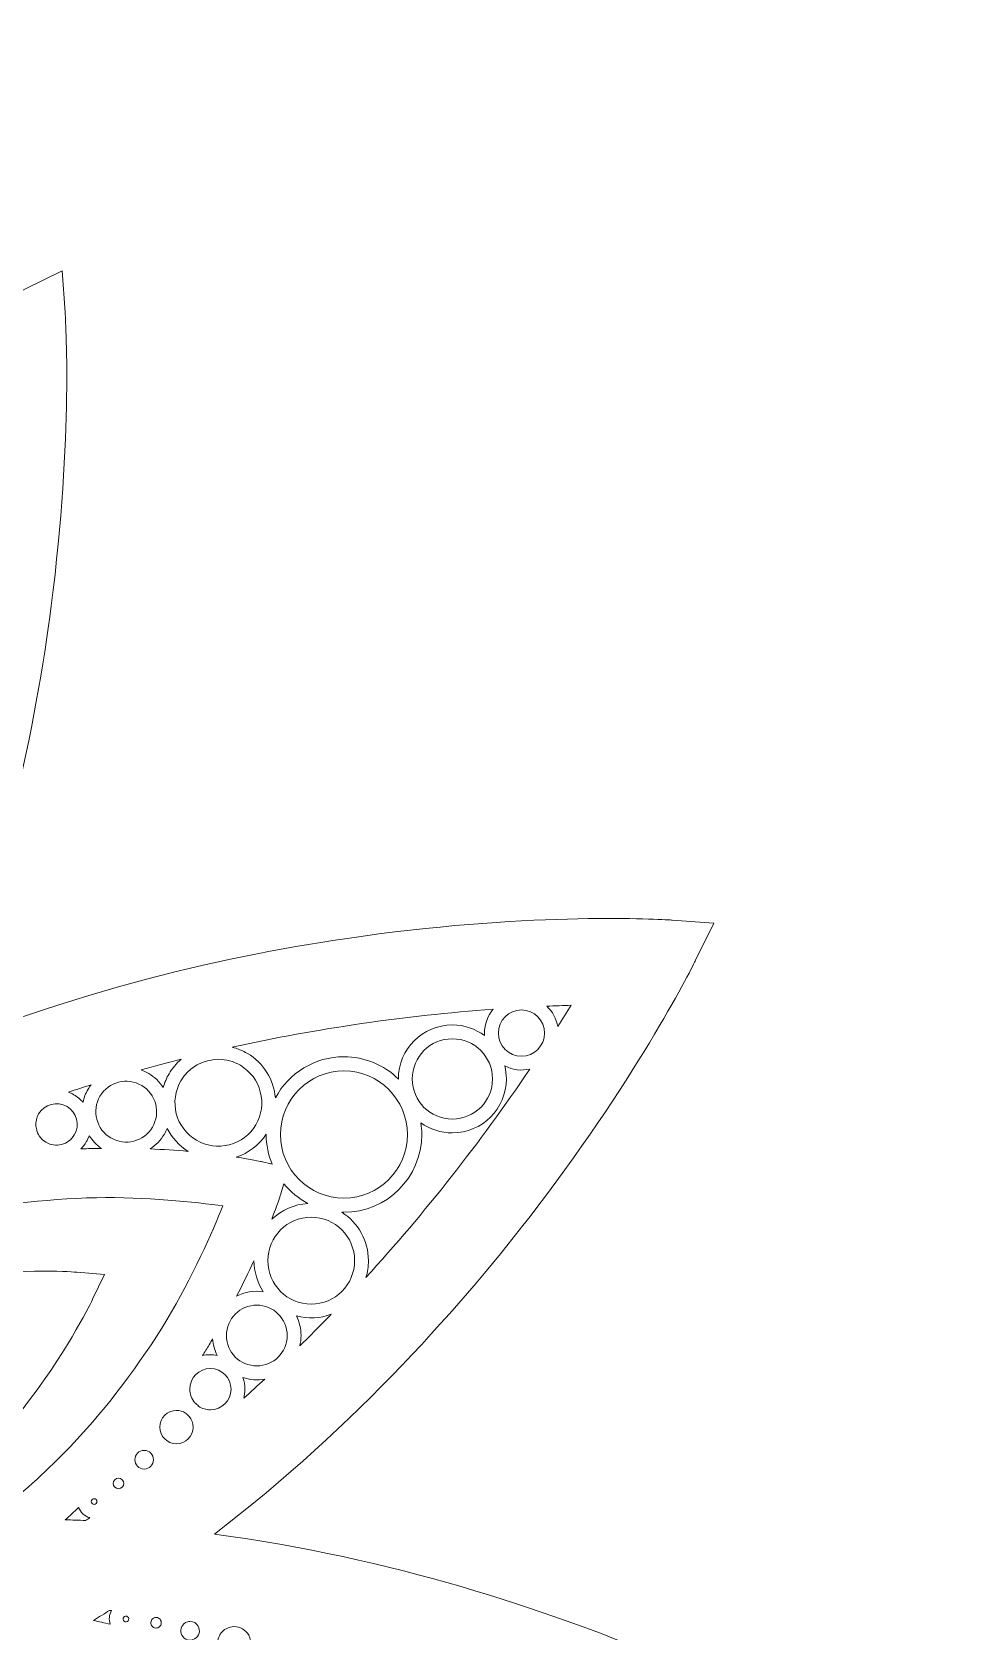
# Model space of a CAD drawing. Header units: millimetres. Extents: x -17 to 2094, y -143 to 314.
# Drawn here: x 567.9 to 667.4, y 96 to 269.1 of the extents above; entities that cross this region are included whole.
import ezdxf

# ---------------------------------------------------------------- set-up
doc = ezdxf.new("R2010")
doc.units = ezdxf.units.MM
doc.header["$MEASUREMENT"] = 0
doc.layers.add('Layer 3', color=7, linetype='Continuous')

msp = doc.modelspace()

# ---------------------------------------------------------------- linework, layer by layer
at = {"layer": 'Layer 3', "lineweight": 0}
for points, knots in [([(663.7, 73.81), (663.7, 73.81), (667.43, 76.32), (667.43, 76.32), (667.43, 76.32), (663.7, 78.84), (663.7, 78.84), (663.26, 79.13), (652.64, 86.25), (635.47, 93.41), (623.61, 98.36), (606.81, 104.02), (587.6, 106.56), (602.98, 118.37), (614.7, 131.67), (622.5, 141.9), (633.79, 156.69), (639.43, 168.16), (639.67, 168.64), (639.67, 168.64), (641.64, 172.67), (641.64, 172.67), (641.64, 172.67), (637.15, 172.99), (637.15, 172.99), (636.62, 173.03), (623.87, 173.88), (605.41, 171.49), (592.67, 169.85), (575.29, 166.35), (557.38, 158.94), (564.8, 176.86), (568.3, 194.25), (569.94, 207), (572.33, 225.46), (571.48, 238.21), (571.44, 238.74), (571.44, 238.74), (571.12, 243.22), (571.12, 243.22), (571.12, 243.22), (567.09, 241.25), (567.09, 241.25), (566.61, 241.02), (555.14, 235.38), (540.35, 224.09), (530.13, 216.29), (516.83, 204.58), (505.02, 189.2), (502.49, 208.43), (496.83, 225.24), (491.88, 237.1), (484.71, 254.28), (477.6, 264.89), (477.3, 265.34), (477.3, 265.34), (474.79, 269.06), (474.79, 269.06), (474.79, 269.06), (472.27, 265.34), (472.27, 265.34), (471.97, 264.89), (464.86, 254.28), (457.7, 237.1), (452.75, 225.24), (447.09, 208.45), (444.55, 189.23), (432.74, 204.62), (419.43, 216.34), (409.21, 224.14), (394.42, 235.43), (382.95, 241.07), (382.47, 241.3), (382.47, 241.3), (378.43, 243.27), (378.43, 243.27), (378.43, 243.27), (378.12, 238.79), (378.12, 238.79), (378.08, 238.25), (377.23, 225.51), (379.61, 207.05), (381.26, 194.3), (384.75, 176.93), (392.16, 159.02), (374.25, 166.44), (356.86, 169.93), (344.11, 171.58), (325.65, 173.96), (312.9, 173.11), (312.37, 173.07), (312.37, 173.07), (307.89, 172.76), (307.89, 172.76), (307.89, 172.76), (309.86, 168.72), (309.86, 168.72), (310.09, 168.24), (315.73, 156.77), (327.02, 141.98), (334.82, 131.76), (346.53, 118.46), (361.9, 106.66), (342.68, 104.12), (325.87, 98.46), (314.01, 93.51), (296.83, 86.34), (286.21, 79.23), (285.77, 78.93), (285.77, 78.93), (282.05, 76.42), (282.05, 76.42), (282.05, 76.42), (285.77, 73.91), (285.77, 73.91), (286.21, 73.61), (296.83, 66.5), (314.01, 59.33), (325.87, 54.38), (342.66, 48.72), (361.88, 46.18), (346.49, 34.38), (334.77, 21.07), (326.97, 10.85), (315.68, -3.95), (310.04, -15.41), (309.81, -15.89), (309.81, -15.89), (307.84, -19.93), (307.84, -19.93), (307.84, -19.93), (312.32, -20.25), (312.32, -20.25), (312.85, -20.28), (325.6, -21.13), (344.06, -18.75), (356.81, -17.11), (374.18, -13.61), (392.09, -6.2), (384.67, -24.12), (381.17, -41.5), (379.53, -54.26), (377.15, -72.71), (378, -85.46), (378.04, -86), (378.04, -86), (378.35, -90.48), (378.35, -90.48), (378.35, -90.48), (382.39, -88.51), (382.39, -88.51), (382.87, -88.28), (394.33, -82.64), (409.13, -71.35), (419.35, -63.55), (432.64, -51.83), (444.45, -36.46), (446.98, -55.69), (452.65, -72.49), (457.6, -84.36), (464.77, -101.54), (471.88, -112.15), (472.18, -112.59), (472.18, -112.59), (474.69, -116.32), (474.69, -116.32), (474.69, -116.32), (477.2, -112.59), (477.2, -112.59), (477.5, -112.15), (484.61, -101.54), (491.78, -84.36), (496.73, -72.5), (502.39, -55.7), (504.92, -36.49), (516.73, -51.87), (530.04, -63.59), (540.26, -71.4), (555.05, -82.69), (566.52, -88.32), (567, -88.56), (567, -88.56), (571.04, -90.53), (571.04, -90.53), (571.04, -90.53), (571.35, -86.05), (571.35, -86.05), (571.39, -85.51), (572.24, -72.76), (569.86, -54.31), (568.22, -41.56), (564.72, -24.18), (557.31, -6.27), (575.23, -13.69), (592.61, -17.19), (605.37, -18.84), (623.82, -21.22), (636.57, -20.37), (637.11, -20.33), (637.11, -20.33), (641.59, -20.02), (641.59, -20.02), (641.59, -20.02), (639.62, -15.98), (639.62, -15.98), (639.38, -15.5), (633.75, -4.03), (622.46, 10.76), (614.66, 20.98), (602.94, 34.28), (587.57, 46.08), (606.8, 48.62), (623.6, 54.28), (635.47, 59.23), (652.64, 66.4), (663.26, 73.51), (663.7, 73.81)], [0, 0, 0, 0, 1, 1, 1, 2, 2, 2, 3, 3, 3, 4, 4, 4, 5, 5, 5, 6, 6, 6, 7, 7, 7, 8, 8, 8, 9, 9, 9, 10, 10, 10, 11, 11, 11, 12, 12, 12, 13, 13, 13, 14, 14, 14, 15, 15, 15, 16, 16, 16, 17, 17, 17, 18, 18, 18, 19, 19, 19, 20, 20, 20, 21, 21, 21, 22, 22, 22, 23, 23, 23, 24, 24, 24, 25, 25, 25, 26, 26, 26, 27, 27, 27, 28, 28, 28, 29, 29, 29, 30, 30, 30, 31, 31, 31, 32, 32, 32, 33, 33, 33, 34, 34, 34, 35, 35, 35, 36, 36, 36, 37, 37, 37, 38, 38, 38, 39, 39, 39, 40, 40, 40, 41, 41, 41, 42, 42, 42, 43, 43, 43, 44, 44, 44, 45, 45, 45, 46, 46, 46, 47, 47, 47, 48, 48, 48, 49, 49, 49, 50, 50, 50, 51, 51, 51, 52, 52, 52, 53, 53, 53, 54, 54, 54, 55, 55, 55, 56, 56, 56, 57, 57, 57, 58, 58, 58, 59, 59, 59, 60, 60, 60, 61, 61, 61, 62, 62, 62, 63, 63, 63, 64, 64, 64, 65, 65, 65, 66, 66, 66, 67, 67, 67, 68, 68, 68, 69, 69, 69, 70, 70, 70, 71, 71, 71, 72, 72, 72, 72]), ([(617.77, 163.34), (617.17, 162.62), (616.83, 161.72), (616.83, 160.77), (616.83, 160.68), (616.84, 160.58), (616.84, 160.49), (615.84, 161.24), (614.62, 161.65), (613.35, 161.65), (610.13, 161.65), (607.51, 159.03), (607.51, 155.81), (607.51, 155.81), (607.51, 155.8), (607.51, 155.8), (605.94, 157.34), (603.83, 158.21), (601.62, 158.21), (598.49, 158.21), (595.65, 156.46), (594.2, 153.75), (594.03, 155.73), (592.92, 157.54), (591.17, 158.57), (590.66, 158.87), (590.1, 159.1), (589.52, 159.24), (598.72, 161.27), (608.21, 162.65), (617.77, 163.34)], [0, 0, 0, 0, 1, 1, 1, 2, 2, 2, 3, 3, 3, 4, 4, 4, 5, 5, 5, 6, 6, 6, 7, 7, 7, 8, 8, 8, 9, 9, 9, 10, 10, 10, 10]), ([(620.83, 163.27), (622.21, 163.27), (623.33, 162.15), (623.33, 160.77), (623.33, 159.39), (622.21, 158.27), (620.83, 158.27), (619.45, 158.27), (618.33, 159.39), (618.33, 160.77), (618.33, 162.15), (619.45, 163.27), (620.83, 163.27)], [0, 0, 0, 0, 1, 1, 1, 2, 2, 2, 3, 3, 3, 4, 4, 4, 4]), ([(626.2, 163.77), (625.73, 163.01), (625.25, 162.24), (624.77, 161.47), (624.61, 162.32), (624.2, 163.09), (623.57, 163.67), (624.46, 163.71), (625.34, 163.74), (626.2, 163.77)], [0, 0, 0, 0, 1, 1, 1, 2, 2, 2, 3, 3, 3, 3]), ([(609.01, 155.81), (609.01, 158.2), (610.96, 160.15), (613.35, 160.15), (615.75, 160.15), (617.7, 158.2), (617.7, 155.81), (617.7, 153.41), (615.75, 151.46), (613.35, 151.46), (610.96, 151.46), (609.01, 153.41), (609.01, 155.81)], [0, 0, 0, 0, 1, 1, 1, 2, 2, 2, 3, 3, 3, 4, 4, 4, 4]), ([(584, 157.93), (583.48, 157.49), (583.04, 156.96), (582.69, 156.37), (582.42, 155.91), (582.21, 155.41), (582.06, 154.89), (581.66, 155.5), (581.13, 156.02), (580.49, 156.39), (580.23, 156.55), (579.95, 156.68), (579.67, 156.78), (581.09, 157.18), (582.54, 157.56), (584, 157.93)], [0, 0, 0, 0, 1, 1, 1, 2, 2, 2, 3, 3, 3, 4, 4, 4, 5, 5, 5, 5]), ([(588.04, 157.93), (588.85, 157.93), (589.67, 157.72), (590.41, 157.28), (591.49, 156.64), (592.26, 155.62), (592.57, 154.41), (592.89, 153.19), (592.71, 151.93), (592.08, 150.85), (591.44, 149.77), (590.42, 149), (589.21, 148.69), (587.99, 148.37), (586.73, 148.55), (585.65, 149.18), (584.57, 149.82), (583.8, 150.84), (583.48, 152.05), (583.17, 153.27), (583.35, 154.53), (583.98, 155.61), (584.86, 157.1), (586.43, 157.93), (588.04, 157.93)], [0, 0, 0, 0, 1, 1, 1, 2, 2, 2, 3, 3, 3, 4, 4, 4, 5, 5, 5, 6, 6, 6, 7, 7, 7, 8, 8, 8, 8]), ([(575.22, 153.94), (576.14, 155.5), (578.17, 156.02), (579.73, 155.1), (580.49, 154.66), (581.03, 153.94), (581.25, 153.09), (581.47, 152.24), (581.34, 151.35), (580.9, 150.6), (579.98, 149.03), (577.95, 148.51), (576.39, 149.43), (575.63, 149.87), (575.1, 150.59), (574.87, 151.44), (574.65, 152.29), (574.78, 153.18), (575.22, 153.94)], [0, 0, 0, 0, 1, 1, 1, 2, 2, 2, 3, 3, 3, 4, 4, 4, 5, 5, 5, 6, 6, 6, 6]), ([(594.75, 149.79), (594.75, 153.58), (597.83, 156.67), (601.62, 156.67), (605.41, 156.67), (608.5, 153.58), (608.5, 149.79), (608.5, 146), (605.41, 142.92), (601.62, 142.92), (597.83, 142.92), (594.75, 146), (594.75, 149.79)], [0, 0, 0, 0, 1, 1, 1, 2, 2, 2, 3, 3, 3, 4, 4, 4, 4]), ([(604, 134.33), (604.18, 134.92), (604.27, 135.53), (604.27, 136.15), (604.27, 138.32), (603.16, 140.26), (601.4, 141.38), (601.48, 141.38), (601.55, 141.38), (601.62, 141.38), (606.27, 141.38), (610.04, 145.15), (610.04, 149.79), (610.04, 150.22), (610.01, 150.64), (609.94, 151.07), (610.93, 150.35), (612.12, 149.97), (613.35, 149.97), (616.57, 149.97), (619.2, 152.59), (619.2, 155.81), (619.2, 156.28), (619.14, 156.75), (619.03, 157.21), (619.86, 156.78), (620.84, 156.66), (621.75, 156.88), (616.35, 148.9), (610.38, 141.32), (604, 134.33)], [0, 0, 0, 0, 1, 1, 1, 2, 2, 2, 3, 3, 3, 4, 4, 4, 5, 5, 5, 6, 6, 6, 7, 7, 7, 8, 8, 8, 9, 9, 9, 10, 10, 10, 10]), ([(574.25, 155.17), (574.14, 155.02), (574.03, 154.86), (573.93, 154.7), (573.67, 154.25), (573.48, 153.77), (573.38, 153.27), (573.1, 153.6), (572.77, 153.88), (572.4, 154.1), (572.22, 154.21), (572.02, 154.31), (571.82, 154.38), (572.62, 154.65), (573.43, 154.91), (574.25, 155.17)], [0, 0, 0, 0, 1, 1, 1, 2, 2, 2, 3, 3, 3, 4, 4, 4, 5, 5, 5, 5]), ([(568.58, 152.02), (569.21, 153.08), (570.58, 153.44), (571.65, 152.81), (572.71, 152.19), (573.07, 150.81), (572.44, 149.75), (572.14, 149.23), (571.65, 148.87), (571.07, 148.72), (570.49, 148.57), (569.89, 148.65), (569.37, 148.95), (568.91, 149.23), (568.56, 149.66), (568.39, 150.18), (568.37, 150.36), (568.33, 150.54), (568.28, 150.71), (568.25, 151.17), (568.35, 151.62), (568.58, 152.02)], [0, 0, 0, 0, 1, 1, 1, 2, 2, 2, 3, 3, 3, 4, 4, 4, 5, 5, 5, 6, 6, 6, 7, 7, 7, 7]), ([(575.38, 148.3), (575.18, 148.3), (574.98, 148.29), (574.78, 148.29), (574.24, 148.28), (573.69, 148.26), (573.15, 148.24), (573.37, 148.46), (573.57, 148.71), (573.73, 148.99), (573.86, 149.2), (573.96, 149.43), (574.04, 149.67), (574.39, 149.13), (574.84, 148.66), (575.38, 148.3)], [0, 0, 0, 0, 1, 1, 1, 2, 2, 2, 3, 3, 3, 4, 4, 4, 5, 5, 5, 5]), ([(584.75, 147.97), (583.4, 148.09), (582.03, 148.18), (580.64, 148.24), (581.27, 148.64), (581.8, 149.19), (582.19, 149.84), (582.3, 150.04), (582.41, 150.24), (582.49, 150.46), (583, 149.44), (583.79, 148.58), (584.75, 147.97)], [0, 0, 0, 0, 1, 1, 1, 2, 2, 2, 3, 3, 3, 4, 4, 4, 4]), ([(593.84, 146.59), (593.84, 146.59), (592.67, 146.86), (592.67, 146.86), (592.67, 146.86), (592.67, 146.86), (592.67, 146.87), (592.54, 146.89), (591.59, 147.1), (589.97, 147.35), (591.29, 147.79), (592.43, 148.66), (593.21, 149.83), (593.21, 149.82), (593.21, 149.81), (593.21, 149.79), (593.21, 148.68), (593.42, 147.6), (593.84, 146.59)], [0, 0, 0, 0, 1, 1, 1, 2, 2, 2, 3, 3, 3, 4, 4, 4, 5, 5, 5, 6, 6, 6, 6]), ([(594.75, 143.28), (594.75, 143.28), (595.11, 144.47), (595.11, 144.47), (595.83, 143.59), (596.73, 142.86), (597.73, 142.33), (596.25, 142.25), (594.85, 141.63), (593.8, 140.62), (594.41, 142.19), (594.71, 143.15), (594.75, 143.28)], [0, 0, 0, 0, 1, 1, 1, 2, 2, 2, 3, 3, 3, 4, 4, 4, 4]), ([(558.25, 140.9), (563.53, 142.14), (569.11, 142.83), (574.84, 142.96), (580.05, 143.08), (585.64, 142.46), (588.53, 142.07), (587.42, 139.37), (585.18, 134.24), (582.46, 129.76), (579.48, 124.87), (576.09, 120.39), (572.38, 116.44), (567.77, 111.52), (562.64, 107.42), (557.15, 104.25), (553.23, 101.99), (549.22, 99.95), (545.23, 98.2), (544.96, 99.07), (544.67, 99.95), (544.37, 100.81), (545.25, 101.29), (546.1, 101.77), (546.92, 102.24), (556.49, 107.77), (563.45, 115.54), (567.6, 121.08), (572.07, 127.05), (574.33, 131.77), (574.42, 131.97), (574.42, 131.97), (575.7, 134.66), (575.7, 134.66), (575.7, 134.66), (572.73, 134.9), (572.73, 134.9), (572.51, 134.92), (567.33, 135.33), (559.89, 134.44), (553.01, 133.61), (542.81, 131.47), (533.23, 125.95), (532.41, 125.47), (531.57, 124.97), (530.7, 124.45), (530.11, 125.14), (529.49, 125.83), (528.87, 126.5), (532.39, 129.08), (536.16, 131.53), (540.08, 133.8), (545.58, 136.97), (551.69, 139.36), (558.25, 140.9)], [0, 0, 0, 0, 1, 1, 1, 2, 2, 2, 3, 3, 3, 4, 4, 4, 5, 5, 5, 6, 6, 6, 7, 7, 7, 8, 8, 8, 9, 9, 9, 10, 10, 10, 11, 11, 11, 12, 12, 12, 13, 13, 13, 14, 14, 14, 15, 15, 15, 16, 16, 16, 17, 17, 17, 18, 18, 18, 18]), ([(598.08, 131.45), (595.49, 131.45), (593.38, 133.56), (593.38, 136.15), (593.38, 138.74), (595.49, 140.85), (598.08, 140.85), (600.67, 140.85), (602.77, 138.74), (602.77, 136.15), (602.77, 133.56), (600.67, 131.45), (598.08, 131.45)], [0, 0, 0, 0, 1, 1, 1, 2, 2, 2, 3, 3, 3, 4, 4, 4, 4]), ([(592.88, 132.79), (591.89, 132.93), (590.87, 132.76), (589.99, 132.3), (590.66, 133.58), (591.29, 134.87), (591.88, 136.14), (591.89, 134.95), (592.24, 133.78), (592.88, 132.79)], [0, 0, 0, 0, 1, 1, 1, 2, 2, 2, 3, 3, 3, 3]), ([(592.19, 124.76), (590.37, 124.76), (588.9, 126.23), (588.9, 128.05), (588.9, 129.86), (590.37, 131.34), (592.19, 131.34), (594, 131.34), (595.48, 129.86), (595.48, 128.05), (595.48, 126.23), (594, 124.76), (592.19, 124.76)], [0, 0, 0, 0, 1, 1, 1, 2, 2, 2, 3, 3, 3, 4, 4, 4, 4]), ([(596.84, 126.93), (596.93, 127.29), (596.98, 127.67), (596.98, 128.05), (596.98, 128.79), (596.81, 129.51), (596.48, 130.17), (597.72, 129.84), (599.07, 129.9), (600.25, 130.35), (599.13, 129.19), (597.99, 128.05), (596.84, 126.93)], [0, 0, 0, 0, 1, 1, 1, 2, 2, 2, 3, 3, 3, 4, 4, 4, 4]), ([(586.31, 125.88), (586.56, 126.28), (586.8, 126.67), (587.04, 127.06), (587.16, 127.27), (587.29, 127.48), (587.41, 127.69), (587.46, 127.06), (587.63, 126.46), (587.91, 125.9), (587.38, 126.01), (586.83, 126), (586.31, 125.88)], [0, 0, 0, 0, 1, 1, 1, 2, 2, 2, 3, 3, 3, 4, 4, 4, 4]), ([(587.17, 120.01), (586.71, 120.01), (586.27, 120.15), (585.89, 120.41), (585.76, 120.54), (585.63, 120.66), (585.49, 120.77), (585.13, 121.18), (584.93, 121.7), (584.93, 122.24), (584.93, 123.48), (585.93, 124.48), (587.17, 124.48), (588.4, 124.48), (589.4, 123.48), (589.4, 122.24), (589.4, 121.01), (588.4, 120.01), (587.17, 120.01)], [0, 0, 0, 0, 1, 1, 1, 2, 2, 2, 3, 3, 3, 4, 4, 4, 5, 5, 5, 6, 6, 6, 6]), ([(590.77, 121.27), (590.86, 121.58), (590.9, 121.91), (590.9, 122.24), (590.9, 122.67), (590.83, 123.1), (590.68, 123.51), (591.44, 123.25), (592.27, 123.19), (593.07, 123.34), (592.3, 122.64), (591.54, 121.95), (590.77, 121.27)], [0, 0, 0, 0, 1, 1, 1, 2, 2, 2, 3, 3, 3, 4, 4, 4, 4]), ([(581.69, 118.15), (581.69, 119.14), (582.5, 119.95), (583.49, 119.95), (583.85, 119.95), (584.19, 119.85), (584.48, 119.66), (584.6, 119.53), (584.74, 119.41), (584.88, 119.3), (585.15, 118.98), (585.29, 118.57), (585.29, 118.15), (585.29, 117.16), (584.49, 116.35), (583.49, 116.35), (582.5, 116.35), (581.69, 117.16), (581.69, 118.15)], [0, 0, 0, 0, 1, 1, 1, 2, 2, 2, 3, 3, 3, 4, 4, 4, 5, 5, 5, 6, 6, 6, 6]), ([(580, 113.61), (579.44, 113.61), (578.99, 114.06), (578.99, 114.62), (578.99, 115.18), (579.44, 115.63), (580, 115.63), (580.56, 115.63), (581.01, 115.18), (581.01, 114.62), (581.01, 114.06), (580.56, 113.61), (580, 113.61)], [0, 0, 0, 0, 1, 1, 1, 2, 2, 2, 3, 3, 3, 4, 4, 4, 4]), ([(577.22, 111.48), (576.91, 111.48), (576.65, 111.74), (576.65, 112.05), (576.65, 112.36), (576.91, 112.62), (577.22, 112.62), (577.54, 112.62), (577.79, 112.36), (577.79, 112.05), (577.79, 111.74), (577.54, 111.48), (577.22, 111.48)], [0, 0, 0, 0, 1, 1, 1, 2, 2, 2, 3, 3, 3, 4, 4, 4, 4]), ([(574.12, 108.35), (573.97, 108.24), (573.81, 108.14), (573.66, 108.04), (572.94, 108.07), (572.2, 108.09), (571.46, 108.11), (571.92, 108.53), (572.4, 108.97), (572.9, 109.45), (573.11, 108.91), (573.56, 108.5), (574.12, 108.35)], [0, 0, 0, 0, 1, 1, 1, 2, 2, 2, 3, 3, 3, 4, 4, 4, 4]), ([(574.28, 110.09), (574.28, 110.26), (574.42, 110.39), (574.59, 110.39), (574.76, 110.39), (574.89, 110.26), (574.89, 110.09), (574.89, 109.92), (574.76, 109.78), (574.59, 109.78), (574.42, 109.78), (574.28, 109.92), (574.28, 110.09)], [0, 0, 0, 0, 1, 1, 1, 2, 2, 2, 3, 3, 3, 4, 4, 4, 4]), ([(576.32, 96.82), (575.71, 96.96), (575.1, 97.1), (574.5, 97.22), (575.11, 97.6), (575.7, 97.96), (576.26, 98.32), (576.33, 98.31), (576.4, 98.31), (576.47, 98.3), (576.21, 97.86), (576.15, 97.32), (576.32, 96.82)], [0, 0, 0, 0, 1, 1, 1, 2, 2, 2, 3, 3, 3, 4, 4, 4, 4]), ([(577.87, 97.66), (578.02, 97.74), (578.21, 97.69), (578.29, 97.54), (578.33, 97.47), (578.34, 97.39), (578.32, 97.31), (578.3, 97.23), (578.25, 97.16), (578.18, 97.12), (578.03, 97.04), (577.84, 97.09), (577.76, 97.24), (577.68, 97.39), (577.73, 97.57), (577.87, 97.66)], [0, 0, 0, 0, 1, 1, 1, 2, 2, 2, 3, 3, 3, 4, 4, 4, 5, 5, 5, 5]), ([(580.74, 97.13), (580.78, 97.28), (580.87, 97.4), (581, 97.48), (581.09, 97.53), (581.19, 97.55), (581.28, 97.55), (581.33, 97.55), (581.39, 97.54), (581.44, 97.53), (581.58, 97.49), (581.71, 97.39), (581.78, 97.26), (581.86, 97.13), (581.87, 96.98), (581.83, 96.83), (581.79, 96.68), (581.7, 96.56), (581.57, 96.49), (581.43, 96.41), (581.28, 96.39), (581.13, 96.43), (580.99, 96.47), (580.86, 96.57), (580.79, 96.7), (580.79, 96.7), (580.79, 96.7), (580.79, 96.7), (580.71, 96.83), (580.7, 96.99), (580.74, 97.13)], [0, 0, 0, 0, 1, 1, 1, 2, 2, 2, 3, 3, 3, 4, 4, 4, 5, 5, 5, 6, 6, 6, 7, 7, 7, 8, 8, 8, 9, 9, 9, 10, 10, 10, 10]), ([(584, 96.38), (584.07, 96.64), (584.24, 96.86), (584.47, 96.99), (584.63, 97.08), (584.8, 97.12), (584.96, 97.12), (585.32, 97.12), (585.66, 96.94), (585.84, 96.61), (586.12, 96.13), (585.95, 95.51), (585.46, 95.24), (585.23, 95.1), (584.96, 95.07), (584.7, 95.14), (584.44, 95.21), (584.22, 95.38), (584.09, 95.62), (583.96, 95.85), (583.92, 96.12), (584, 96.38)], [0, 0, 0, 0, 1, 1, 1, 2, 2, 2, 3, 3, 3, 4, 4, 4, 5, 5, 5, 6, 6, 6, 7, 7, 7, 7]), ([(588.01, 95.24), (588.14, 95.71), (588.44, 96.09), (588.86, 96.33), (589.14, 96.49), (589.44, 96.56), (589.74, 96.56), (590.37, 96.56), (590.98, 96.23), (591.31, 95.65), (591.52, 95.28), (591.59, 94.86), (591.52, 94.44), (591.45, 94.28), (591.39, 94.11), (591.35, 93.94), (591.19, 93.63), (590.94, 93.37), (590.63, 93.19), (590.22, 92.96), (589.73, 92.9), (589.27, 93.03), (588.8, 93.16), (588.42, 93.46), (588.18, 93.87), (587.94, 94.29), (587.88, 94.78), (588.01, 95.24)], [0, 0, 0, 0, 1, 1, 1, 2, 2, 2, 3, 3, 3, 4, 4, 4, 5, 5, 5, 6, 6, 6, 7, 7, 7, 8, 8, 8, 9, 9, 9, 9])]:
    msp.add_open_spline(points, degree=3, knots=knots, dxfattribs=at)

doc.saveas('drawing.dxf')
